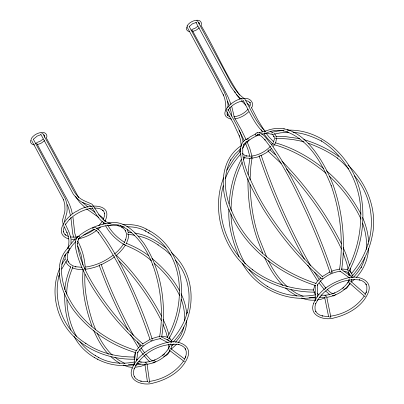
<?xml version="1.0" encoding="UTF-8"?>
<svg xmlns="http://www.w3.org/2000/svg" width="404" height="404" viewBox="0 0 404 404"><rect width="100%" height="100%" fill="white"/><g stroke="black" fill="none" stroke-linecap="round" stroke-linejoin="round"><path stroke-width="0.61" d="M315.287 300.43L315.216 285.239M317.322 297.011L317.403 284.739M249.041 139.486L248.647 140.688L246.026 141.915L243.662 144.546M64.635 293.759C64.524 306.131 66.049 318.695 71.003 330.129M66.766 294.203C66.554 284.78 69.362 275.584 72.912 266.948L72.569 266.771M247.93 178.679C247.824 199.546 250.621 220.66 257.732 240.345L262.716 253.151M250.02 179.82L250.854 166.392L252.04 157.929M228.911 209.328C227.947 225.715 232.815 241.779 239.042 256.742M230.962 213.913C231.366 231.381 236.88 248.652 245.233 263.898M231.037 209.843C231.32 193.486 234.729 177.164 242.041 162.474M171.033 341.148C176.482 334.961 181.133 328.048 184.578 320.549C184.946 313.353 183.81 306.106 181.239 299.369M84.926 274.291C84.032 290.34 87.638 306.242 92.46 321.443L95.521 329.361M248.147 174.548L248.753 166.357L249.854 158.439M229.214 203.975C229.947 188.471 234.062 173.19 241.269 159.444M71.008 243.41L71.048 239.022L70.584 236.729L68.857 231.75L65.15 223.75M83.128 269.529C81.305 288.85 85.461 308.252 92.041 326.341M85.188 270.13L85.274 268.943M186.734 320.685C186.552 328.619 183.689 336.401 178.376 342.334M366.322 249.419C367.13 240.511 365.57 231.497 362.57 223.109M368.605 248.394C368.069 259.121 363.726 269.519 356.424 277.402M64.771 289.683C65.327 281.775 67.751 274.089 70.725 266.776M168.579 347.839L168.625 344.501M227.79 107.373L228.098 105.247L227.467 101.197L225.927 95.93L223.851 90.94L189.153 26.386M159.58 336.951C163.347 314.085 161.267 290.441 154.02 268.458L152.742 264.867L152.828 265.11C146.662 248.93 136.34 232.936 120.21 225.346L120.735 225.508C117.115 224.493 113.216 224.356 109.555 225.265M161.681 337.017C166.514 305.283 161.893 270.902 144.127 243.698C137.173 234.406 128.124 223.74 115.822 222.538C97.187 222.887 78.164 232.194 67.912 248.026M339.552 269.463C343.617 241.42 340.532 212.398 331.194 185.678L331.28 185.916C322.594 164.357 309.807 140.617 286.906 131.84L287.431 132.002L283.27 130.739L283.8 130.896C277.659 129.431 271.049 130.618 265.468 133.461L264.893 133.3M341.653 269.544C345.738 241.319 342.637 212.1 333.239 185.204L333.154 184.966C323.24 159.287 298.541 116.857 265.059 131.335M348.571 280.583L348.723 279.608M133.835 365.352L135.633 352.339M136.496 360.954L137.895 352.01L137.643 352.455M183.739 327.003L182.835 330.634L181.219 334.532L179.406 337.461L175.528 342.334M67.2 259.737L61.767 269.054M30.669 140.042C29.578 142.657 32.169 144.996 34.683 144.92M64.074 227.311L63.489 229.785L63.534 232.032L63.463 231.467L64.15 233.421L65.438 235.067L65.004 234.699L68.291 236.476M65.625 253.97L65.12 256.106L65.19 259.519M186.557 27.199C185.734 29.169 187.304 31.335 189.335 31.578M170.023 344.804L169.549 346.814L169.68 346.329C164.67 356.707 152.156 363.469 140.733 362.004L141.208 362.161L139.274 361.474M172.2 344.708L170.751 349.137M227.26 111.933L227.063 114.14L227.457 115.261L227.179 114.751L227.922 115.695L229.871 116.731M240.208 148.793L239.855 151.884M223.276 185.749C214.761 216.185 227.573 251.227 252.859 269.943L252.626 269.771C270.069 282.906 291.905 289.774 313.666 289.966M240.107 151.732L240.173 151.46L234.29 158.348L226.796 170.165M44.677 136.683L44.546 137.168L44.506 135.183L44.778 135.688L43.839 134.82M46.541 137.774C47.925 135.077 45.445 132.29 42.662 132.416M201.106 25.205C202.394 22.695 200.096 20.084 197.5 20.2M364.969 257.409L363.252 262.822L361.11 267.433L361.368 266.988L357.591 272.549L353.556 277.28M223.463 177.77L221.614 183.663C212.055 215.292 225.068 252.152 251.596 271.599C269.635 285.199 292.289 292.148 314.797 292.158L314.671 291.542M59.757 273.609L58.853 276.164L58.939 275.836C52.722 301.137 63.271 329.816 85.9 343.39L85.673 343.238C99.743 353.182 117.115 357.005 134.118 357.015M347.844 283.012L348.243 281.936M184.578 320.549L187.249 312.6L187.163 312.933C191.804 294.713 188.067 274.291 175.376 260.065M225.331 178.765C228.725 169.513 234.285 161.115 240.93 153.874M264.332 132.143L264.559 131.588M244.041 144.026L242.774 148.157L242.738 153.884L242.708 153.288C243.632 167.084 250.445 179.517 256.136 191.824C263.07 205.586 271.655 218.443 280.851 230.785C293.344 247.293 307.106 262.923 322.589 276.705M103.126 220.013L104.656 215.483L104.611 213.231L104.681 213.797L103.995 211.842L102.707 210.196L103.141 210.565C100.753 208.56 97.521 207.949 94.475 208.07M104.894 221.367C114.398 202.556 87.097 203.803 77.649 210.822C68.17 214.61 51.742 233.482 68.635 238.921M124.23 242.728L125.695 239.547L125.563 240.032L126.396 236.512L126.331 233.305L125.346 230.497L125.624 231.007L123.765 228.639L121.124 226.831L117.736 225.629L118.21 225.786C110.903 224.291 103.333 225.826 96.47 228.472M126.038 243.945C127.598 240.941 128.82 237.572 128.528 234.138M135.648 351.828L134.204 356.262L134.239 358.298M249.717 106.727L250.379 104.808L249.965 102.414L250.238 102.924L248.45 101.263L245.915 100.702M251.535 107.913C254.964 102.924 249.672 97.399 244.339 98.546M242.567 148.344C245.763 141.44 252.783 137.102 259.742 134.663M273.311 142.359L274.346 139.37L274.311 137.607L273.771 136.067L274.043 136.572L273.023 135.274M274.866 144.112L275.881 141.91L276.503 138.284M184.381 359.545L185.653 356.777L185.522 357.262L186.264 354.121L186.209 351.258L185.33 348.748L185.603 349.258L183.946 347.147L181.588 345.526L178.558 344.455L179.033 344.612C161.312 342.339 141.895 352.833 134.128 368.928L134.259 368.443L133.517 371.589L133.572 374.447L134.451 376.957L134.178 376.447L135.835 378.563L138.193 380.179L141.223 381.25L140.749 381.093L144.41 381.618L147.909 381.568M314.984 284.997L313.671 289.148L313.701 290.708M349.586 279.583C344.37 289.663 332.199 296.243 320.912 295.112M350.844 281.992L351.697 280.129M365.029 294.652L366.282 291.93L366.15 292.415L366.882 289.325L366.827 286.512L365.958 284.042L366.236 284.552L364.605 282.477L362.287 280.881L359.308 279.831L359.782 279.987C342.35 277.75 323.25 288.072 315.61 303.909L315.741 303.424L315.009 306.51L315.064 309.328L315.928 311.792L315.655 311.287L317.286 313.363L319.604 314.953L322.584 316.009L322.109 315.852L325.71 316.367L329.154 316.317M59.701 268.438C50 290.451 55.863 318.332 72.695 335.365C88.87 351.667 111.913 359.722 134.689 359.201M170.119 350.702L167.62 354.51L163.696 356.813M167.094 337.593C186.305 304.52 185.244 253.379 148.48 232.77L148.834 232.972L145.157 230.876L145.511 231.073C139.905 227.725 133.34 226.755 126.912 226.745M347.193 270.165C356.126 253.222 360.888 234.062 360.767 214.898C361.333 185.593 346.066 156.535 321.256 140.89L321.604 141.097C312.646 136.648 303.025 132.871 292.94 132.34M349.93 283.674L346.662 288.31L343.738 289.693M243.415 159.883L245.066 156.782L244.723 156.611M92.662 228.114L93.597 227.24M31.143 139.521L31.401 139.077M68.619 247.697L67.741 248.445C69.574 243.274 69.276 237.502 66.933 232.537L67.074 232.896L63.625 225.457M69.882 248.844L64.862 255.565L65.115 255.121C58.994 266.236 61.686 280.174 65.731 291.577L65.584 291.208C77.851 320.963 106.459 341.521 136.608 350.657M124.331 244.632L124.584 244.188M124.604 244.779L124.856 244.334M243.031 147.061L243.284 146.617M133.673 364.857L134.497 364.191M135.587 365.57L135.84 365.125M273.24 144.117L273.493 143.673M273.816 144.445L274.069 144.001M168.665 348.672L168.917 348.228M168.958 349.793L169.21 349.349M184.391 361.418L184.643 360.974M315.12 299.965L315.948 299.268M317.054 300.526L317.307 300.081M348.814 281.411L349.066 280.967M349.011 282.472L349.263 282.032M364.958 296.45L365.211 296.006M61.777 264.352L65.105 259.166M31.244 138.602C33.471 135.133 37.441 132.941 41.486 132.431M187.092 25.841C189.123 22.68 192.738 20.68 196.43 20.215M65.256 224.74L69.352 219.493L69.15 219.705C74.811 214.186 82.027 210.282 89.744 208.555L89.461 208.605L92.895 208.09M102.293 221.402L98.793 225.77M102.975 224.2L103.934 222.781M123.669 243.728L121.422 247.041L118.089 250.813L114.574 254M125.452 244.986L123.119 248.43L119.655 252.343L115.998 255.661M227.932 110.449C231.346 105.131 237.375 101.702 243.567 100.803M271.65 144.975L272.503 143.718M273.346 146.364L274.563 144.561M135.911 351.258L137.491 348.925L141.168 345.137M137.708 352.495C142.703 344.718 151.601 339.799 160.676 338.663M169.857 350.642C164.549 358.232 155.676 363.11 146.571 364.388M183.472 361.065C175.735 372.417 162.539 379.659 149.046 381.477M315.736 283.588L317.024 281.689L320.766 277.826M317.211 285.3C322.306 277.366 331.381 272.352 340.638 271.19M349.985 283.411C344.703 290.976 335.921 295.89 326.881 297.324M364.135 296.147C356.54 307.293 343.597 314.413 330.351 316.216M342.744 288.234L343.743 287.527M344.359 289.511L344.743 288.986M77.23 237.456C73.467 242.37 75.886 248.854 77.098 254.222C80.325 265.852 85.976 276.649 92.157 286.956C105.762 308.696 122.245 328.715 141.526 345.657M77.841 236.906L78.23 236.391M142.95 344.001C126.745 329.821 112.65 313.368 100.424 295.667C89.89 279.755 79.452 262.539 77.26 243.218L77.275 243.829L77.472 242.127L78.886 238.714L78.497 239.229L79.876 237.663M162.721 355.338L164.66 353.944M164.322 356.641L164.716 356.126M173.048 342.117C196.925 317.958 197.849 275.336 171.372 252.586M268.923 149.929L267.983 150.748M351.217 273.811C358.797 265.17 364.666 254.914 368.059 243.92L367.958 244.243C375.462 221.069 370.554 194.309 354.454 175.851M143.284 345.228L142.344 346.061M322.902 277.932L321.958 278.755M33.598 139.016L37.244 136.042L40.642 134.774M189.385 26.341L192.652 23.674L196.667 22.392M75.609 241.708L72.271 245.481L69.705 249.263L67.998 252.975L68.13 252.49L67.301 256.01L67.362 259.211L68.347 262.024L68.074 261.514L69.927 263.878L72.569 265.691L75.962 266.887L75.487 266.736L81.866 267.286M248.112 109.141C244.511 113.312 239.309 116.115 233.855 116.872M270.539 146.233C265.6 151.556 258.727 155.151 251.52 156.106M68.089 247.829C51.56 264.696 61.226 292.218 72.816 309.121C88.239 330.129 110.923 345.354 135.855 352.702M100.485 227.018L97.803 229.477M176.967 343.971L171.21 349.152M332.149 272.513L330.517 273.175M152.364 339.921L150.737 340.587M43.021 139.143L40.102 141.294L36.703 142.561M44.586 140.673L41.142 143.213L37.577 144.592M197.758 26.316L195.137 28.24L192.092 29.381M199.323 27.846L196.182 30.159L192.526 31.527M78.245 239.314C82.921 235.113 88.441 231.936 94.142 229.336M248.667 111.817C244.854 115.493 239.946 118.145 234.689 118.958M246.551 139.653L250.01 136.976L255.995 133.729M269.407 150.379L271.367 148.601M354.586 279.285L351.273 282.012M171.725 345.849L174.063 343.865M241.284 145.637C219.761 159.848 219.665 190.087 229.649 211.368L229.79 211.736C244.612 248.016 278.846 273.569 315.357 285.517M240.809 148.712L235.168 154.03L230.507 160.282L230.76 159.838C222.352 175.856 224.669 194.925 231.729 210.979L231.583 210.61C246.218 246.435 280.028 271.67 316.079 283.467M94.354 229.452L89.481 232.568L83.699 235.138M96.45 230.543C91.349 234.482 85.385 237.294 79.098 238.703M113.135 255.136C104.919 261.459 95.117 265.953 84.769 267.16M114.605 256.762L110.863 259.514L101.46 264.681M268.569 151.061L266.337 152.702L260.863 155.702M142.44 344.056L149.899 339.506M322.064 276.73L329.664 272.089M187.784 25.927L186.991 26.755L187.123 27.088L216.761 81.906L223.417 95.147L223.271 94.778C225.715 99.616 225.649 104.944 226.003 110.06M271.73 133.719L272.387 134.466L272.68 134.264M153.05 360.999L154.883 359.883M121.22 226.296L121.463 226.836L122.16 226.821M265.468 133.461L265.963 133.209M324.831 295.607L325.902 295.516M145.167 362.57L146.238 362.479M256.944 132.845C263.585 131.654 267.019 140.264 271.114 144.031C282.149 159.721 291.314 176.664 299.849 193.814C312.206 219.236 323.23 245.344 332.169 272.17M108.792 223.346L111.09 223.064M256.777 132.921L257.378 132.628M255.656 133.951L256.257 133.658M257.252 135.007L257.858 134.714L257.176 135.522L255.909 135.694M334.123 293.158L334.724 292.87M335.037 295.026L335.638 294.738M334.603 295.546L333.507 295.885L332.31 295.693M155.772 361.767L154.51 361.918M154.535 362.605L152.889 362.903M108.934 223.356L110.009 223.266C100.667 220.912 97.354 210.903 91.986 204.177C86.87 201.727 81.002 200.187 77.134 195.622C73.962 192.107 72.165 187.633 69.862 183.552L42.47 132.896L41.4 132.987M170.715 342.259L171.791 342.168M351.647 277.669L352.717 277.578L341.193 269.241M264.873 131.633L265.443 131.396M265.65 133.163L264.58 133.254M99.919 264.65L100.54 264.393M325.21 297.692L321.145 299.233L317.67 299.854M259.913 155.52L260.535 155.267M259.833 156.141L257.242 157.111L251.793 158.277M99.844 265.403L94.945 267.231L89.531 268.66L84.956 269.347M331.285 271.362L334.027 270.342L339.779 269.104M151.495 338.789L157.388 336.941L160.439 336.487M145.435 364.676L140.733 366.377L135.416 367.236M67.993 248L68.559 247.803M69.064 249.485L69.629 249.288M196.344 20.771L197.415 20.68L227.053 75.492C231.396 84.32 236.648 93.319 244.789 98.955C251.212 109.797 255.636 122.836 265.524 131.224M191.042 30.078L192.112 29.987L221.756 84.81L228.002 96.864L230.977 104.303M35.537 143.279L36.607 143.188L63.994 193.834C67.589 200.02 71.008 206.439 72.21 213.585M248.046 138.693C241.304 140.153 239.683 148.117 240.658 153.99C242.819 173.846 253.454 191.637 263.1 208.716C279.321 234.527 298.844 258.393 321.584 278.74M248.031 140.87L248.647 140.688M252.096 157.555L251.02 157.646M78.851 238.35L79.482 238.178M163.115 354.818L163.736 354.651M259.11 132.568L265.145 131.31M261.474 134.204L265.383 133.487L267.913 133.451L271.574 134.279M84.865 268.599L85.289 268.503M140.415 364.216L135.815 364.994M272.033 132.32L277.538 131.093L282.588 130.487M272.387 134.466L280.502 132.855L288.633 132.3M319.165 297.435L320.281 297.192M315.595 294.774C299.137 298.051 281.462 295.092 267.15 286.234L267.493 286.441C260.333 281.931 253.929 276.19 248.925 269.352M315.282 297.056C287.067 302.808 256.252 288.744 242.375 263.413M134.29 361.999C122.18 364.368 109.08 363.489 98.217 357.207L98.566 357.404L95.263 355.55L95.617 355.747C89.516 352.131 84.077 347.349 79.906 341.602M133.936 364.277C110.61 369.599 85.093 357.343 73.977 336.325M136.355 363.858L138.779 363.443L138.415 363.241M251.005 157.08L252.076 156.989M325.442 296.238L326.513 296.147M329.765 317.216L330.841 317.125M243.829 98.551C234.744 97.536 214.307 115.468 231.558 119.155M78.113 236.744L75.25 237.173L70.377 236.976M145.783 363.302L146.854 363.211M148.546 382.558L149.621 382.467M84.214 268.337L85.284 268.246M257.671 134.8L259.595 134.85L258.939 134.724L261.646 136.476L265.16 140.077L264.751 139.622C282.795 162.201 295.127 188.754 307.293 214.807C315.787 233.835 323.599 253.192 330.149 272.983M315.125 297.889L309.065 297.793M315.458 300.056C310.732 300.606 305.959 299.677 301.541 298.006M122.887 224.765C130.957 224.114 139.446 224.998 146.506 229.245M121.826 227.038L124.164 226.871M287.683 130.154C323.862 128.901 353.657 160.292 360.721 194.016C366.095 220.236 361.297 248.096 348.804 271.634L348.46 271.463M250.465 156.197L246.162 155.904L246.637 156.055L244.779 155.399L242.647 153.535M251.207 158.368L246.061 158.06L243.501 157.166M71.69 239.36L75.109 239.309M83.199 269.448C79.517 269.645 75.735 269.332 72.326 267.827M341.547 268.993L345.834 269.337L348.506 270.271M325.069 297.521L319.731 297.031M161.565 336.466L165.771 336.805L167.862 337.532M145.4 364.489L140.632 364.161L138.537 363.433M133.567 365.16L128.482 364.711M275.972 136.37L285.093 136.572L299.808 138.653M275.993 138.542C285.381 138.38 294.844 139.436 303.909 141.88M132.012 367.357L128.462 366.877L123.175 365.065M153.172 360.777L151.571 360.272L150.172 359.267L145.652 354.212M128.113 232.148L131.729 232.578M127.922 234.3L134.411 235.194M332.699 293.647L333.229 293.713M343.925 271.236L347.233 272.038L348.768 273.094L349.854 274.473L349.576 273.968L350.152 275.604M93.854 229.416L92.743 228.785M94.379 227.235C99.48 228.553 101.763 234.174 104.939 237.835C111.762 247.581 117.478 258.05 122.907 268.625C134.279 291.375 144.243 314.857 152.192 339.027M93.97 229.275L94.627 229.406M134.739 233.068C146.47 234.729 156.808 240.875 166.024 248.016M333.356 293.774L330.8 292.764L327.179 289.582M138.607 236.128C145.738 237.517 152.232 240.925 158.186 244.981L157.959 244.824L165.433 250.197L171.013 255.217M109.302 223.094L109.863 223.255M351.369 279.3L351.874 279.447M160.449 338.623L159.934 338.466L168.311 342.799M170.544 343.95L171.059 344.107M283.83 128.735L284.365 128.896M287.542 129.861L288.067 130.017M303.823 139.607C316.16 143.228 327.987 148.834 338.466 156.313L338.698 156.484M275.523 142.834C293.178 147.879 309.338 157.151 323.634 168.559M274.22 144.708C293.461 150.076 310.812 160.62 326.089 173.316M270.291 131.618L272.326 132.325M303.217 296.369L296.561 293.415L290.956 289.734M78.861 236.219L79.876 237.002M308.308 143.213C318.569 146.96 328.573 151.692 337.431 158.141L337.199 157.964L342.592 162.605L348.682 168.973M126.442 243.339C134.335 246.566 142.067 250.455 148.753 255.803M125.018 245.107C134.603 248.92 143.829 253.924 151.5 260.898M124.927 363.509L118.988 360.277L114.968 357.343M168.362 338.89L168.71 339.062C189.511 303.884 187.097 248.672 146.157 229.048M94.415 229.411L96.253 230.467L98.667 232.926L98.273 232.472C121.942 264.681 137.067 302.338 150.182 339.855M161.181 336.684L171.23 341.88M296.849 295.996L289.592 291.446L285.517 287.996M106.02 223.988C99.192 220.922 95.874 213.721 92.142 207.732M149.536 230.977L149.884 231.174M94.213 357.343L94.566 357.545M97.223 359.035L97.571 359.237M119.857 363.373L115.387 360.434L110.903 356.742M124.548 242.344C117.665 237.971 111.58 232.229 107.661 225.008M123.816 244.476C116.387 239.814 109.843 233.633 105.666 225.846M94.945 212.236L89.375 208.312M98.596 214.696L101.202 216.448L103.712 218.933M98.854 217.498L86.618 208.893M198.51 22.563L199.344 23.336L199.071 22.831L199.263 23.942M348.935 270.564C350.723 271.523 351.864 273.351 352.328 275.296M317.271 293.425L318.806 294.486M70.826 267.14C68.665 265.867 66.625 263.984 65.887 261.514M168.822 338.012C170.357 338.865 171.518 340.365 171.953 342.072M167.13 339.491L168.64 340.527M137.158 362.671L138.001 363.246M247.056 103.368L249.637 105.404M242.107 99.268L239.809 97.93L237.032 95.192L230.967 86.87L195.98 22.488M339.845 270.963L349.864 278.215M329.725 294.673L325.634 291.016M170.73 348.586L184.668 359.085M169.448 350.344L183.881 361.221M149.823 361.757L147.354 359.494L143.991 355.515M326.493 170.852C340.774 182.714 352.273 197.869 361.045 214.165M245.768 105.126L241.355 100.697M151.985 258.439C162.908 267.519 172.786 278.119 179.538 290.708M350.894 281.416L365.433 294.157M349.5 283.088L364.509 296.238M87.981 207.196L82.744 202.419M85.249 207.691L79.704 202.394L75.422 196.293M269.877 149.818L275.493 154.868M268.029 151.106L281.184 163.458M273.801 141.88L268.907 136.875L266.1 133.229M272.821 143.925L267.352 138.385L264.095 134.128M329.664 176.452C342.441 188.678 353.566 203.071 361.035 219.16M154.166 263.221C164.564 272.256 173.659 283.037 179.598 295.531M287.375 286.734C279.295 279.517 273.094 270.382 268.418 260.656M116.403 255.232C134.577 272.932 149.596 293.824 161.57 316.145M262.63 131.699C253.964 123.084 249.283 111.332 243.395 100.864M112.347 355.096C105.772 348.96 100.924 341.208 97.167 333.093M281.977 161.171C305.848 185.507 326.124 213.458 341.516 243.885M127.326 234.229L127.184 233.638M348.001 165.095C367.019 183.224 377.972 210.393 372.089 236.552C369.15 251.263 362.045 265.059 352.03 276.2L351.844 275.472M282.946 285.542C275.028 277.548 269.109 267.766 264.62 257.489M119.018 260.878C135.906 278.573 150.394 298.748 161.342 320.645M91.37 206.707L89.718 205.222L82.815 202.667L80.78 201.45L76.846 198.384L73.361 194.299L40.738 134.148M108.393 354.227C101.934 347.389 97.344 339.032 93.693 330.427M286.476 168.928C308.383 192.9 327.629 219.624 341.486 249.066M325.462 287.734L325.866 288.188L320.109 280.719M324.316 289.577L319.205 283.148M239.961 99.041L236.274 94.183M274.468 133.618L275.604 135.067L276.482 137.299M315.226 294.314L313.873 291.678M137.411 359.989L136.703 359.09L136.976 359.595M239.602 95.097C224.73 73.089 214.595 48.147 200.975 25.381M144.662 352.909L141.122 347.935M143.369 354.727L139.441 349.263M319.064 279.22L314.66 272.483M317.438 280.644L307.803 265.251M140.249 346.607L137.244 341.855M138.567 347.955L130.517 334.583M264.171 130.335L257.863 120.008L251.52 107.737M261.247 129.714L262.489 131.674M104.722 220.261L105.702 221.841M103.384 222.16L104.363 223.74M234.643 91.663L235.269 92.678M275.412 138.542L275.286 137.926M78.689 197.601L46.369 138.037M310.625 265.812C290.784 230.558 273.957 193.511 261.136 155.126M227.922 109.247C233.512 119.68 240.466 129.957 243.072 141.683M226.144 110.418L233.361 123.2L239.335 136.108L239.193 135.739L240.567 139.966L241.289 146.137M239.022 130.103L244.193 140.536M133.345 335.209C120.862 312.438 109.913 288.769 101.167 264.312M304.364 259.156C286.542 226.053 270.953 191.653 259.121 155.939M240.471 154.101L240.744 154.606M127.184 229.502L128.507 233.002M33.305 139.148L65.594 199.187L66.973 204.581L67.14 209.934L66.892 212.529L64.645 220.594L64.65 221.69M31.568 140.4L63.67 199.985L63.529 199.621L64.797 204.596L64.953 209.772L64.721 212.236L62.463 220.347L63.216 224.513M76.422 336.254C70.195 325.169 67.21 312.489 66.882 299.829M127.805 329.598C116.907 308.757 107.02 287.325 99.157 265.14M138.855 361.479L139.133 362.014M76.629 238.82L74.801 233.33L72.947 217.165M77.704 241.062C82.108 249.081 84.562 258.015 85.214 267.12M74.27 238.779L74.811 239.905M77.775 246.092L81.042 254.677L82.901 265.075M163.09 319.226L166.276 326.483L168.902 334.295M181.113 293.804C184.128 300.132 186.199 306.969 186.678 313.979M245.986 139.395L241.375 129.947L234.371 117.463L231.755 106.595M246.97 141.516L249.97 148.965L252 156.525M245.652 143.698L247.92 149.404L249.793 156.282M266.665 256.904L259.772 239.875C253.237 222.2 250.727 203.303 249.99 184.557M343.228 247.596L346.263 254.868L349.531 265.241M163.12 324.569L166.105 332.517L167.468 337.466M67.327 204.631L68.7 208.312L70.493 215.696M343.147 252.965L346.662 262.959L348.122 268.902M362.595 217.453C365.898 225.19 368.226 233.416 368.625 241.844M227.614 101.278L229.012 104.995M73.654 237.188L72.705 233.593L70.862 217.468M229.704 107.035L231.093 111.898L231.78 116.094M169.523 336.734L170.023 339.072M326.69 296.879L330.76 316.62M324.609 297.198L328.553 316.322M69.665 248.43L69.781 249.016M67.837 248.273L67.958 248.859M350.167 268.155L350.839 272.67M255.343 134.542L255.439 135.204M146.985 363.888L149.48 381.28M144.885 364.14L147.384 381.533M348.657 272.225L348.925 275.503M132.133 368.322C126.957 381.447 143.748 386.274 153.353 383.043C167.372 379.598 181.957 371.276 187.648 357.383C192.819 344.259 176.028 339.436 166.428 342.663C152.404 346.112 137.82 354.429 132.133 368.322M313.615 303.298C308.52 316.226 325.053 320.983 334.517 317.807C348.319 314.408 362.681 306.217 368.276 292.536C373.372 279.613 356.833 274.851 347.374 278.033C333.573 281.426 319.211 289.618 313.615 303.298"/></g></svg>
